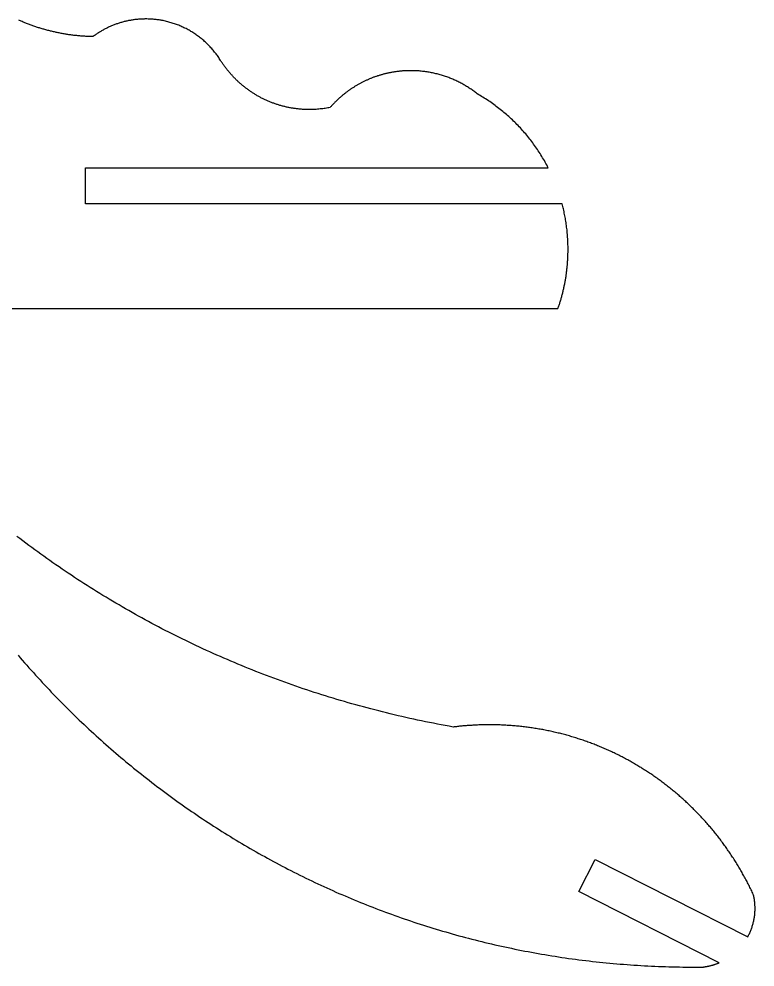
# Model space of a CAD drawing. Extents: x 25 to 747, y 34 to 1185.
# Drawn here: x 558 to 683.7, y 729.8 to 891.7 of the extents above; entities that cross this region are included whole.
import ezdxf

# ---------------------------------------------------------------- set-up
doc = ezdxf.new("R2010")
doc.units = 0
doc.layers.add('Default_Layer', color=1, linetype='CONTINUOUS')

msp = doc.modelspace()

# ---------------------------------------------------------------- linework, layer by layer
at = {"layer": 'Default_Layer'}
for points in [[(497.13, 842.31), (650.05, 842.31), (650.1, 842.45), (650.15, 842.59), (650.2, 842.73), (650.25, 842.88), (650.29, 843.02), (650.34, 843.16), (650.39, 843.31), (650.43, 843.45), (650.48, 843.6), (650.52, 843.75), (650.57, 843.89), (650.61, 844.04), (650.65, 844.19), (650.69, 844.34), (650.73, 844.49), (650.77, 844.64), (650.81, 844.79), (650.85, 844.94), (650.89, 845.1), (650.93, 845.25), (650.96, 845.4), (651, 845.56), (651.03, 845.71), (651.07, 845.86), (651.1, 846.02), (651.13, 846.18), (651.16, 846.33), (651.2, 846.49), (651.23, 846.65), (651.26, 846.8), (651.28, 846.96), (651.31, 847.12), (651.34, 847.28), (651.37, 847.44), (651.39, 847.6), (651.42, 847.76), (651.44, 847.92), (651.46, 848.08), (651.48, 848.24), (651.51, 848.4), (651.53, 848.57), (651.55, 848.73), (651.56, 848.89), (651.58, 849.06), (651.6, 849.22), (651.62, 849.38), (651.63, 849.55), (651.65, 849.71), (651.66, 849.88), (651.67, 850.04), (651.69, 850.21), (651.7, 850.38), (651.71, 850.54), (651.72, 850.71), (651.73, 850.88), (651.73, 851.04), (651.74, 851.21), (651.75, 851.38), (651.75, 851.55), (651.75, 851.72), (651.76, 851.88), (651.76, 852.05), (651.76, 852.22), (651.76, 852.39), (651.76, 852.65), (651.76, 852.91), (651.75, 853.17), (651.74, 853.43), (651.74, 853.68), (651.72, 853.94), (651.71, 854.19), (651.69, 854.45), (651.68, 854.7), (651.66, 854.95), (651.63, 855.21), (651.61, 855.46), (651.59, 855.71), (651.56, 855.95), (651.53, 856.2), (651.5, 856.45), (651.46, 856.69), (651.43, 856.94), (651.39, 857.18), (651.35, 857.42), (651.31, 857.66), (651.27, 857.9), (651.23, 858.13), (651.18, 858.37), (651.13, 858.6), (651.08, 858.83), (651.03, 859.06), (650.98, 859.29), (650.92, 859.51), (650.87, 859.74), (650.81, 859.96), (650.75, 860.18), (569.35, 860.18), (569.35, 866.32), (569.35, 866.32), (648.39, 866.32), (648.26, 866.57), (648.13, 866.82), (647.99, 867.07), (647.86, 867.31), (647.72, 867.56), (647.58, 867.8), (647.43, 868.04), (647.29, 868.28), (647.14, 868.52), (646.99, 868.75), (646.84, 868.99), (646.69, 869.22), (646.53, 869.45), (646.38, 869.68), (646.22, 869.91), (646.06, 870.13), (645.89, 870.36), (645.73, 870.58), (645.56, 870.8), (645.4, 871.02), (645.23, 871.24), (645.05, 871.46), (644.88, 871.67), (644.71, 871.88), (644.53, 872.1), (644.35, 872.3), (644.17, 872.51), (643.99, 872.72), (643.8, 872.92), (643.62, 873.13), (643.43, 873.33), (643.24, 873.53), (643.05, 873.72), (642.85, 873.92), (642.66, 874.11), (642.46, 874.31), (642.26, 874.5), (642.06, 874.69), (641.86, 874.87), (641.66, 875.06), (641.45, 875.24), (641.24, 875.42), (641.03, 875.6), (640.82, 875.78), (640.61, 875.96), (640.4, 876.13), (640.18, 876.3), (639.96, 876.48), (639.74, 876.64), (639.52, 876.81), (639.3, 876.98), (639.08, 877.14), (638.85, 877.3), (638.63, 877.46), (638.4, 877.62), (638.17, 877.77), (637.93, 877.93), (637.7, 878.08), (637.47, 878.23), (637.23, 878.38), (636.99, 878.53), (636.75, 878.67), (636.51, 878.81), (636.27, 878.95), (636.12, 879.07), (635.97, 879.18), (635.83, 879.29), (635.68, 879.4), (635.53, 879.51), (635.38, 879.62), (635.22, 879.73), (635.07, 879.83), (634.91, 879.93), (634.76, 880.04), (634.6, 880.14), (634.44, 880.23), (634.28, 880.33), (634.12, 880.43), (633.96, 880.52), (633.8, 880.61), (633.63, 880.7), (633.47, 880.79), (633.3, 880.88), (633.13, 880.96), (632.97, 881.05), (632.8, 881.13), (632.63, 881.21), (632.45, 881.29), (632.28, 881.37), (632.11, 881.44), (631.93, 881.52), (631.76, 881.59), (631.58, 881.66), (631.41, 881.73), (631.23, 881.79), (631.05, 881.86), (630.87, 881.92), (630.69, 881.98), (630.51, 882.04), (630.32, 882.1), (630.14, 882.15), (629.96, 882.21), (629.77, 882.26), (629.59, 882.31), (629.4, 882.36), (629.21, 882.4), (629.02, 882.45), (628.84, 882.49), (628.65, 882.53), (628.46, 882.57), (628.27, 882.6), (628.07, 882.64), (627.88, 882.67), (627.69, 882.7), (627.49, 882.73), (627.3, 882.76), (627.1, 882.78), (626.91, 882.8), (626.71, 882.82), (626.51, 882.84), (626.32, 882.86), (626.12, 882.87), (625.92, 882.88), (625.72, 882.89), (625.52, 882.9), (625.32, 882.91), (625.12, 882.91), (624.92, 882.91), (624.79, 882.91), (624.66, 882.91), (624.53, 882.91), (624.4, 882.9), (624.28, 882.9), (624.15, 882.89), (624.02, 882.89), (623.89, 882.88), (623.77, 882.88), (623.64, 882.87), (623.51, 882.86), (623.39, 882.85), (623.26, 882.84), (623.14, 882.83), (623.01, 882.81), (622.89, 882.8), (622.76, 882.78), (622.64, 882.77), (622.51, 882.75), (622.39, 882.74), (622.26, 882.72), (622.14, 882.7), (622.02, 882.68), (621.9, 882.66), (621.77, 882.64), (621.65, 882.62), (621.53, 882.6), (621.41, 882.57), (621.28, 882.55), (621.16, 882.52), (621.04, 882.5), (620.92, 882.47), (620.8, 882.44), (620.68, 882.42), (620.56, 882.39), (620.44, 882.36), (620.32, 882.33), (620.2, 882.3), (620.08, 882.26), (619.97, 882.23), (619.85, 882.2), (619.73, 882.16), (619.61, 882.13), (619.5, 882.09), (619.38, 882.05), (619.26, 882.02), (619.15, 881.98), (619.03, 881.94), (618.92, 881.9), (618.8, 881.86), (618.69, 881.82), (618.57, 881.78), (618.46, 881.73), (618.35, 881.69), (618.23, 881.65), (618.12, 881.6), (618.01, 881.56), (617.89, 881.51), (617.78, 881.46), (617.67, 881.41), (617.56, 881.37), (617.45, 881.32), (617.34, 881.27), (617.23, 881.22), (617.12, 881.16), (617.01, 881.11), (616.9, 881.06), (616.8, 881.01), (616.69, 880.95), (616.58, 880.9), (616.47, 880.84), (616.37, 880.79), (616.26, 880.73), (616.15, 880.67), (616.05, 880.61), (615.94, 880.55), (615.84, 880.49), (615.74, 880.43), (615.63, 880.37), (615.53, 880.31), (615.43, 880.25), (615.32, 880.19), (615.22, 880.12), (615.12, 880.06), (615.02, 879.99), (614.92, 879.93), (614.82, 879.86), (614.72, 879.79), (614.62, 879.73), (614.52, 879.66), (614.42, 879.59), (614.33, 879.52), (614.23, 879.45), (614.13, 879.38), (614.03, 879.31), (613.94, 879.24), (613.84, 879.16), (613.75, 879.09), (613.65, 879.02), (613.56, 878.94), (613.47, 878.87), (613.37, 878.79), (613.28, 878.72), (613.19, 878.64), (613.1, 878.56), (613.01, 878.48), (612.92, 878.41), (612.83, 878.33), (612.74, 878.25), (612.65, 878.17), (612.56, 878.09), (612.47, 878.01), (612.38, 877.92), (612.3, 877.84), (612.21, 877.76), (612.12, 877.67), (612.04, 877.59), (611.96, 877.51), (611.87, 877.42), (611.79, 877.33), (611.7, 877.25), (611.62, 877.16), (611.54, 877.07), (611.46, 876.98), (611.38, 876.9), (611.3, 876.81), (611.22, 876.72), (611.14, 876.63), (610.94, 876.59), (610.73, 876.55), (610.52, 876.51), (610.31, 876.48), (610.1, 876.45), (609.88, 876.42), (609.66, 876.39), (609.44, 876.37), (609.21, 876.34), (608.99, 876.33), (608.76, 876.31), (608.53, 876.3), (608.3, 876.29), (608.06, 876.28), (607.83, 876.27), (607.71, 876.27), (607.59, 876.27), (607.45, 876.27), (607.3, 876.27), (607.15, 876.28), (607, 876.28), (606.85, 876.29), (606.71, 876.29), (606.56, 876.3), (606.41, 876.31), (606.26, 876.32), (606.12, 876.33), (605.97, 876.35), (605.83, 876.36), (605.68, 876.37), (605.54, 876.39), (605.39, 876.41), (605.25, 876.43), (605.1, 876.44), (604.96, 876.47), (604.82, 876.49), (604.68, 876.51), (604.53, 876.53), (604.39, 876.56), (604.25, 876.59), (604.11, 876.61), (603.97, 876.64), (603.83, 876.67), (603.69, 876.7), (603.55, 876.73), (603.41, 876.77), (603.27, 876.8), (603.13, 876.84), (602.99, 876.87), (602.86, 876.91), (602.72, 876.95), (602.58, 876.99), (602.45, 877.03), (602.31, 877.07), (602.18, 877.11), (602.04, 877.15), (601.91, 877.2), (601.77, 877.24), (601.64, 877.29), (601.51, 877.34), (601.37, 877.39), (601.24, 877.44), (601.11, 877.49), (600.98, 877.54), (600.85, 877.59), (600.72, 877.65), (600.59, 877.7), (600.46, 877.76), (600.33, 877.81), (600.2, 877.87), (600.08, 877.93), (599.95, 877.99), (599.82, 878.05), (599.7, 878.11), (599.57, 878.17), (599.45, 878.24), (599.32, 878.3), (599.2, 878.37), (599.08, 878.43), (598.95, 878.5), (598.83, 878.57), (598.71, 878.64), (598.59, 878.71), (598.47, 878.78), (598.35, 878.85), (598.23, 878.93), (598.11, 879), (598, 879.07), (597.88, 879.15), (597.76, 879.23), (597.65, 879.3), (597.53, 879.38), (597.42, 879.46), (597.3, 879.54), (597.19, 879.62), (597.08, 879.7), (596.97, 879.79), (596.85, 879.87), (596.74, 879.95), (596.63, 880.04), (596.52, 880.13), (596.41, 880.21), (596.31, 880.3), (596.2, 880.39), (596.09, 880.48), (595.99, 880.57), (595.88, 880.66), (595.78, 880.75), (595.67, 880.84), (595.57, 880.94), (595.47, 881.03), (595.37, 881.13), (595.26, 881.22), (595.16, 881.32), (595.06, 881.42), (594.97, 881.51), (594.87, 881.61), (594.77, 881.71), (594.67, 881.81), (594.58, 881.91), (594.48, 882.02), (594.39, 882.12), (594.29, 882.22), (594.2, 882.33), (594.11, 882.43), (594.02, 882.54), (593.93, 882.64), (593.84, 882.75), (593.75, 882.86), (593.66, 882.97), (593.57, 883.08), (593.49, 883.19), (593.4, 883.3), (593.32, 883.41), (593.23, 883.52), (593.15, 883.63), (593.07, 883.75), (592.98, 883.86), (592.9, 883.98), (592.82, 884.09), (592.74, 884.21), (592.67, 884.32), (592.59, 884.44), (592.51, 884.56), (592.44, 884.68), (592.33, 884.84), (592.22, 885), (592.12, 885.17), (592.01, 885.32), (591.89, 885.48), (591.78, 885.64), (591.66, 885.79), (591.54, 885.95), (591.42, 886.1), (591.3, 886.25), (591.18, 886.39), (591.05, 886.54), (590.93, 886.69), (590.8, 886.83), (590.67, 886.97), (590.54, 887.11), (590.4, 887.25), (590.27, 887.38), (590.13, 887.52), (589.99, 887.65), (589.85, 887.78), (589.71, 887.91), (589.56, 888.04), (589.42, 888.16), (589.27, 888.29), (589.12, 888.41), (588.97, 888.53), (588.82, 888.65), (588.66, 888.76), (588.51, 888.88), (588.35, 888.99), (588.2, 889.1), (588.04, 889.21), (587.88, 889.31), (587.71, 889.42), (587.55, 889.52), (587.38, 889.62), (587.22, 889.72), (587.05, 889.81), (586.88, 889.91), (586.71, 890), (586.54, 890.09), (586.36, 890.18), (586.19, 890.26), (586.01, 890.35), (585.83, 890.43), (585.66, 890.51), (585.48, 890.58), (585.29, 890.66), (585.11, 890.73), (584.93, 890.8), (584.74, 890.87), (584.56, 890.93), (584.37, 890.99), (584.18, 891.05), (583.99, 891.11), (583.8, 891.17), (583.61, 891.22), (583.42, 891.27), (583.22, 891.32), (583.03, 891.37), (582.83, 891.41), (582.63, 891.46), (582.43, 891.49), (582.28, 891.52), (582.12, 891.55), (581.96, 891.58), (581.79, 891.6), (581.63, 891.62), (581.46, 891.64), (581.29, 891.66), (581.12, 891.68), (580.94, 891.7), (580.77, 891.71), (580.59, 891.72), (580.41, 891.73), (580.23, 891.74), (580.05, 891.74), (579.87, 891.75), (579.69, 891.75), (579.53, 891.75), (579.37, 891.74), (579.21, 891.74), (579.05, 891.73), (578.9, 891.73), (578.74, 891.72), (578.58, 891.71), (578.42, 891.69), (578.27, 891.68), (578.11, 891.67), (577.96, 891.65), (577.8, 891.63), (577.65, 891.61), (577.5, 891.59), (577.34, 891.56), (577.19, 891.54), (577.04, 891.51), (576.89, 891.49), (576.73, 891.46), (576.58, 891.43), (576.43, 891.39), (576.28, 891.36), (576.14, 891.32), (575.99, 891.29), (575.84, 891.25), (575.69, 891.21), (575.55, 891.17), (575.4, 891.13), (575.26, 891.08), (575.11, 891.04), (574.97, 890.99), (574.82, 890.94), (574.68, 890.89), (574.54, 890.84), (574.4, 890.79), (574.26, 890.74), (574.12, 890.68), (573.98, 890.63), (573.84, 890.57), (573.7, 890.51), (573.57, 890.45), (573.43, 890.39), (573.3, 890.33), (573.16, 890.26), (573.03, 890.2), (572.9, 890.13), (572.76, 890.06), (572.63, 889.99), (572.5, 889.92), (572.37, 889.85), (572.24, 889.78), (572.12, 889.7), (571.99, 889.63), (571.86, 889.55), (571.74, 889.48), (571.61, 889.4), (571.49, 889.32), (571.37, 889.24), (571.25, 889.15), (571.13, 889.07), (571.01, 888.99), (570.89, 888.9), (570.77, 888.81), (570.65, 888.73), (570.48, 888.73), (570.31, 888.73), (570.13, 888.74), (569.96, 888.75), (569.79, 888.75), (569.61, 888.76), (569.44, 888.77), (569.27, 888.78), (569.1, 888.79), (568.92, 888.81), (568.75, 888.82), (568.58, 888.83), (568.41, 888.85), (568.24, 888.86), (568.07, 888.88), (567.9, 888.9), (567.73, 888.91), (567.56, 888.93), (567.39, 888.95), (567.22, 888.97), (567.05, 888.99), (566.89, 889.02), (566.72, 889.04), (566.55, 889.06), (566.38, 889.09), (566.21, 889.11), (566.05, 889.14), (565.88, 889.17), (565.71, 889.2), (565.55, 889.23), (565.38, 889.26), (565.22, 889.29), (565.05, 889.32), (564.89, 889.35), (564.72, 889.38), (564.56, 889.42), (564.39, 889.45), (564.23, 889.49), (564.07, 889.52), (563.9, 889.56), (563.74, 889.6), (563.58, 889.64), (563.42, 889.68), (563.26, 889.72), (563.09, 889.76), (562.93, 889.8), (562.77, 889.84), (562.61, 889.89), (562.45, 889.93), (562.29, 889.98), (562.13, 890.02), (561.98, 890.07), (561.82, 890.12), (561.66, 890.16), (561.5, 890.21), (561.34, 890.26), (561.19, 890.31), (561.03, 890.36), (560.87, 890.42), (560.72, 890.47), (560.56, 890.52), (560.41, 890.58), (560.25, 890.63), (560.1, 890.69), (559.94, 890.74), (559.79, 890.8), (559.64, 890.86), (559.48, 890.92), (559.33, 890.98), (559.18, 891.04), (559.03, 891.1), (558.88, 891.16), (558.72, 891.22), (558.57, 891.29), (558.42, 891.35), (558.27, 891.41), (558.12, 891.48), (557.98, 891.55)], [(557.86, 783.06), (558.22, 782.63), (558.59, 782.2), (558.97, 781.77), (559.34, 781.35), (559.71, 780.93), (560.09, 780.51), (560.47, 780.09), (560.84, 779.67), (561.22, 779.25), (561.61, 778.84), (561.99, 778.42), (562.37, 778.01), (562.76, 777.6), (563.15, 777.19), (563.54, 776.78), (563.93, 776.37), (564.32, 775.97), (564.71, 775.57), (565.11, 775.16), (565.5, 774.76), (565.9, 774.36), (566.3, 773.97), (566.7, 773.57), (567.1, 773.17), (567.5, 772.78), (567.91, 772.39), (568.31, 772), (568.72, 771.61), (569.13, 771.22), (569.54, 770.84), (569.95, 770.45), (570.37, 770.07), (570.78, 769.69), (571.2, 769.31), (571.61, 768.93), (572.03, 768.55), (572.45, 768.18), (572.87, 767.81), (573.29, 767.43), (573.72, 767.06), (574.14, 766.69), (574.57, 766.33), (575, 765.96), (575.43, 765.6), (575.86, 765.23), (576.29, 764.87), (576.72, 764.51), (577.16, 764.16), (577.59, 763.8), (578.03, 763.45), (578.47, 763.09), (578.91, 762.74), (579.35, 762.39), (579.79, 762.04), (580.23, 761.7), (580.68, 761.35), (581.13, 761.01), (581.57, 760.67), (582.02, 760.33), (582.47, 759.99), (582.92, 759.65), (583.37, 759.32), (583.83, 758.98), (584.28, 758.65), (584.74, 758.32), (585.2, 757.99), (585.66, 757.67), (586.12, 757.34), (586.58, 757.02), (587.04, 756.7), (587.5, 756.38), (587.97, 756.06), (588.43, 755.74), (588.9, 755.43), (589.37, 755.11), (589.84, 754.8), (590.31, 754.49), (590.78, 754.18), (591.25, 753.88), (591.73, 753.57), (592.2, 753.27), (592.68, 752.97), (593.16, 752.67), (593.64, 752.37), (594.12, 752.08), (594.6, 751.78), (595.08, 751.49), (595.56, 751.2), (596.05, 750.91), (596.53, 750.62), (597.02, 750.34), (597.51, 750.05), (598, 749.77), (598.49, 749.49), (598.98, 749.21), (599.47, 748.94), (599.97, 748.66), (600.46, 748.39), (600.96, 748.12), (601.45, 747.85), (601.95, 747.58), (602.45, 747.32), (602.95, 747.05), (603.45, 746.79), (603.95, 746.53), (604.46, 746.27), (604.96, 746.02), (605.47, 745.76), (605.97, 745.51), (606.48, 745.26), (606.99, 745.01), (607.5, 744.76), (608.01, 744.52), (608.52, 744.27), (609.04, 744.03), (609.55, 743.79), (610.06, 743.55), (610.58, 743.32), (611.1, 743.08), (611.62, 742.85), (612.13, 742.62), (612.65, 742.39), (613.17, 742.17), (613.7, 741.94), (614.22, 741.72), (614.74, 741.5), (615.27, 741.28), (615.79, 741.06), (616.32, 740.85), (616.85, 740.64), (617.38, 740.42), (617.91, 740.22), (618.44, 740.01), (618.97, 739.8), (619.5, 739.6), (620.04, 739.4), (620.57, 739.2), (621.11, 739), (621.64, 738.81), (622.18, 738.61), (622.72, 738.42), (623.26, 738.23), (623.8, 738.04), (624.34, 737.86), (624.88, 737.68), (625.42, 737.49), (625.97, 737.31), (626.51, 737.14), (627.06, 736.96), (627.6, 736.79), (628.15, 736.62), (628.7, 736.45), (629.25, 736.28), (629.8, 736.11), (630.35, 735.95), (630.9, 735.79), (631.45, 735.63), (632, 735.47), (632.56, 735.32), (633.11, 735.16), (633.67, 735.01), (634.23, 734.86), (634.78, 734.72), (635.34, 734.57), (635.9, 734.43), (636.46, 734.29), (637.02, 734.15), (637.58, 734.01), (638.14, 733.88), (638.71, 733.75), (639.27, 733.62), (639.84, 733.49), (640.4, 733.36), (640.97, 733.24), (641.53, 733.12), (642.1, 733), (642.67, 732.88), (643.24, 732.76), (643.81, 732.65), (644.38, 732.54), (644.95, 732.43), (645.53, 732.32), (646.1, 732.22), (646.67, 732.12), (647.25, 732.02), (647.82, 731.92), (648.4, 731.82), (648.98, 731.73), (649.55, 731.64), (650.13, 731.55), (650.71, 731.46), (651.29, 731.38), (651.87, 731.29), (652.45, 731.21), (653.03, 731.13), (653.62, 731.06), (654.2, 730.98), (654.78, 730.91), (655.37, 730.84), (655.95, 730.77), (656.54, 730.71), (657.12, 730.65), (657.71, 730.59), (658.3, 730.53), (658.89, 730.47), (659.48, 730.42), (660.07, 730.36), (660.66, 730.31), (661.25, 730.27), (661.84, 730.22), (662.43, 730.18), (663.02, 730.14), (663.62, 730.1), (664.21, 730.07), (664.81, 730.03), (665.4, 730), (666, 729.97), (666.59, 729.94), (667.19, 729.92), (667.79, 729.9), (668.39, 729.88), (668.99, 729.86), (669.59, 729.85), (670.19, 729.83), (670.79, 729.82), (671.39, 729.81), (671.99, 729.81), (672.59, 729.8), (673.2, 729.8), (673.63, 729.8), (674.06, 729.81), (674.48, 729.81), (674.87, 729.81), (674.96, 729.83), (675.05, 729.84), (675.15, 729.85), (675.24, 729.87), (675.33, 729.88), (675.42, 729.9), (675.51, 729.92), (675.6, 729.93), (675.69, 729.95), (675.78, 729.97), (675.87, 729.99), (675.96, 730.01), (676.05, 730.03), (676.13, 730.05), (676.22, 730.07), (676.3, 730.1), (676.39, 730.12), (676.47, 730.15), (676.56, 730.17), (676.64, 730.2), (676.72, 730.22), (676.8, 730.25), (676.88, 730.28), (676.96, 730.3), (677.04, 730.33), (677.12, 730.36), (677.2, 730.39), (677.28, 730.42), (677.35, 730.45), (677.43, 730.48), (677.5, 730.51), (677.58, 730.55), (653.63, 742.71), (653.63, 742.71), (656.41, 748.18), (682.45, 734.96), (682.52, 735.1), (682.59, 735.23), (682.66, 735.36), (682.73, 735.5), (682.79, 735.64), (682.85, 735.78), (682.92, 735.92), (682.97, 736.06), (683.03, 736.2), (683.08, 736.35), (683.14, 736.5), (683.19, 736.64), (683.23, 736.79), (683.28, 736.94), (683.32, 737.09), (683.36, 737.24), (683.4, 737.4), (683.44, 737.55), (683.47, 737.71), (683.5, 737.86), (683.53, 738.02), (683.56, 738.18), (683.59, 738.34), (683.61, 738.5), (683.63, 738.66), (683.64, 738.82), (683.66, 738.98), (683.67, 739.15), (683.68, 739.31), (683.69, 739.48), (683.69, 739.64), (683.69, 739.81), (683.69, 739.97), (683.69, 740.12), (683.68, 740.28), (683.67, 740.44), (683.66, 740.59), (683.65, 740.75), (683.63, 740.9), (683.62, 741.05), (683.6, 741.2), (683.58, 741.35), (683.55, 741.49), (683.53, 741.64), (683.5, 741.78), (683.47, 741.92), (683.44, 742.06), (683.4, 742.19), (683.31, 742.4), (683.22, 742.6), (683.12, 742.8), (683.02, 743), (682.93, 743.2), (682.83, 743.4), (682.73, 743.6), (682.63, 743.79), (682.53, 743.99), (682.43, 744.19), (682.32, 744.39), (682.22, 744.58), (682.12, 744.78), (682.01, 744.97), (681.91, 745.17), (681.8, 745.36), (681.69, 745.55), (681.58, 745.75), (681.47, 745.94), (681.37, 746.13), (681.25, 746.32), (681.14, 746.51), (681.03, 746.7), (680.92, 746.89), (680.81, 747.08), (680.69, 747.27), (680.58, 747.46), (680.46, 747.65), (680.34, 747.83), (680.23, 748.02), (680.11, 748.2), (679.99, 748.39), (679.87, 748.57), (679.75, 748.76), (679.63, 748.94), (679.5, 749.12), (679.38, 749.31), (679.26, 749.49), (679.13, 749.67), (679.01, 749.85), (678.88, 750.03), (678.76, 750.21), (678.63, 750.39), (678.5, 750.57), (678.37, 750.74), (678.24, 750.92), (678.11, 751.1), (677.98, 751.27), (677.85, 751.45), (677.72, 751.62), (677.58, 751.8), (677.45, 751.97), (677.32, 752.14), (677.18, 752.31), (677.04, 752.48), (676.91, 752.65), (676.77, 752.82), (676.63, 752.99), (676.49, 753.16), (676.35, 753.33), (676.21, 753.5), (676.07, 753.67), (675.93, 753.83), (675.79, 754), (675.65, 754.16), (675.5, 754.33), (675.36, 754.49), (675.21, 754.65), (675.07, 754.82), (674.92, 754.98), (674.77, 755.14), (674.62, 755.3), (674.48, 755.46), (674.33, 755.62), (674.18, 755.78), (674.03, 755.93), (673.88, 756.09), (673.72, 756.25), (673.57, 756.4), (673.42, 756.56), (673.26, 756.71), (673.11, 756.87), (672.95, 757.02), (672.8, 757.17), (672.64, 757.32), (672.48, 757.47), (672.33, 757.62), (672.17, 757.77), (672.01, 757.92), (671.85, 758.07), (671.69, 758.22), (671.53, 758.36), (671.37, 758.51), (671.21, 758.65), (671.04, 758.8), (670.88, 758.94), (670.72, 759.09), (670.55, 759.23), (670.39, 759.37), (670.22, 759.51), (670.05, 759.65), (669.89, 759.79), (669.72, 759.93), (669.55, 760.07), (669.38, 760.2), (669.21, 760.34), (669.04, 760.48), (668.87, 760.61), (668.7, 760.75), (668.53, 760.88), (668.36, 761.01), (668.18, 761.14), (668.01, 761.28), (667.83, 761.41), (667.66, 761.54), (667.48, 761.67), (667.31, 761.79), (667.13, 761.92), (666.96, 762.05), (666.78, 762.17), (666.6, 762.3), (666.42, 762.42), (666.24, 762.55), (666.06, 762.67), (665.88, 762.79), (665.7, 762.91), (665.52, 763.03), (665.34, 763.15), (665.15, 763.27), (664.97, 763.39), (664.79, 763.51), (664.6, 763.62), (664.42, 763.74), (664.23, 763.86), (664.05, 763.97), (663.86, 764.08), (663.67, 764.2), (663.49, 764.31), (663.3, 764.42), (663.11, 764.53), (662.92, 764.64), (662.73, 764.75), (662.54, 764.85), (662.35, 764.96), (662.16, 765.07), (661.97, 765.17), (661.78, 765.28), (661.58, 765.38), (661.39, 765.48), (661.2, 765.58), (661, 765.69), (660.81, 765.79), (660.61, 765.88), (660.42, 765.98), (660.22, 766.08), (660.03, 766.18), (659.83, 766.27), (659.63, 766.37), (659.43, 766.46), (659.24, 766.56), (659.04, 766.65), (658.84, 766.74), (658.64, 766.83), (658.44, 766.92), (658.24, 767.01), (658.04, 767.1), (657.83, 767.19), (657.63, 767.27), (657.43, 767.36), (657.23, 767.44), (657.02, 767.53), (656.82, 767.61), (656.62, 767.69), (656.41, 767.77), (656.21, 767.85), (656, 767.93), (655.79, 768.01), (655.59, 768.09), (655.38, 768.16), (655.17, 768.24), (654.97, 768.31), (654.76, 768.39), (654.55, 768.46), (654.34, 768.53), (654.13, 768.6), (653.92, 768.67), (653.71, 768.74), (653.5, 768.81), (653.29, 768.88), (653.08, 768.95), (652.86, 769.01), (652.65, 769.08), (652.44, 769.14), (652.23, 769.2), (652.01, 769.27), (651.8, 769.33), (651.58, 769.39), (651.37, 769.45), (651.16, 769.5), (650.94, 769.56), (650.72, 769.62), (650.51, 769.67), (650.29, 769.73), (650.07, 769.78), (649.86, 769.83), (649.64, 769.88), (649.42, 769.93), (649.2, 769.98), (648.98, 770.03), (648.76, 770.08), (648.55, 770.13), (648.33, 770.17), (648.11, 770.22), (647.88, 770.26), (647.66, 770.3), (647.44, 770.35), (647.22, 770.39), (647, 770.43), (646.78, 770.46), (646.55, 770.5), (646.33, 770.54), (646.11, 770.57), (645.88, 770.61), (645.66, 770.64), (645.44, 770.68), (645.21, 770.71), (644.99, 770.74), (644.76, 770.77), (644.54, 770.8), (644.31, 770.82), (644.08, 770.85), (643.86, 770.88), (643.63, 770.9), (643.4, 770.93), (643.18, 770.95), (642.95, 770.97), (642.72, 770.99), (642.49, 771.01), (642.26, 771.03), (642.04, 771.05), (641.81, 771.06), (641.58, 771.08), (641.35, 771.09), (641.12, 771.1), (640.89, 771.12), (640.66, 771.13), (640.43, 771.14), (640.19, 771.15), (639.96, 771.16), (639.73, 771.16), (639.5, 771.17), (639.27, 771.17), (639.04, 771.18), (638.8, 771.18), (638.57, 771.18), (638.34, 771.18), (638.13, 771.18), (637.93, 771.18), (637.73, 771.18), (637.52, 771.18), (637.32, 771.17), (637.12, 771.17), (636.92, 771.16), (636.72, 771.16), (636.52, 771.15), (636.32, 771.14), (636.12, 771.13), (635.92, 771.12), (635.72, 771.11), (635.53, 771.1), (635.33, 771.09), (635.14, 771.08), (634.94, 771.07), (634.75, 771.05), (634.56, 771.04), (634.36, 771.03), (634.18, 771.01), (633.99, 770.99), (633.8, 770.98), (633.61, 770.96), (633.43, 770.94), (633.24, 770.92), (633.06, 770.9), (632.88, 770.88), (632.7, 770.86), (632.53, 770.84), (632.35, 770.82), (632.17, 770.8), (631.49, 770.92), (630.81, 771.04), (630.13, 771.17), (629.46, 771.3), (628.78, 771.44), (628.1, 771.57), (627.43, 771.71), (626.76, 771.85), (626.08, 771.99), (625.41, 772.13), (624.74, 772.28), (624.08, 772.43), (623.41, 772.58), (622.75, 772.74), (622.08, 772.89), (621.42, 773.05), (620.76, 773.21), (620.1, 773.38), (619.44, 773.54), (618.78, 773.71), (618.12, 773.88), (617.47, 774.06), (616.82, 774.23), (616.16, 774.41), (615.51, 774.59), (614.86, 774.77), (614.22, 774.96), (613.57, 775.14), (612.92, 775.33), (612.28, 775.52), (611.64, 775.72), (611, 775.91), (610.36, 776.11), (609.72, 776.31), (609.08, 776.52), (608.44, 776.72), (607.81, 776.93), (607.18, 777.14), (606.54, 777.35), (605.91, 777.56), (605.28, 777.78), (604.66, 778), (604.03, 778.22), (603.4, 778.44), (602.78, 778.67), (602.16, 778.9), (601.54, 779.13), (600.92, 779.36), (600.3, 779.59), (599.68, 779.83), (599.07, 780.07), (598.45, 780.31), (597.84, 780.55), (597.23, 780.79), (596.62, 781.04), (596.01, 781.29), (595.41, 781.54), (594.8, 781.8), (594.2, 782.05), (593.6, 782.31), (592.99, 782.57), (592.4, 782.83), (591.8, 783.09), (591.2, 783.36), (590.61, 783.63), (590.01, 783.9), (589.42, 784.17), (588.83, 784.45), (588.24, 784.72), (587.65, 785), (587.07, 785.28), (586.48, 785.56), (585.9, 785.85), (585.32, 786.14), (584.73, 786.43), (584.16, 786.72), (583.58, 787.01), (583, 787.3), (582.43, 787.6), (581.86, 787.9), (581.28, 788.2), (580.71, 788.51), (580.15, 788.81), (579.58, 789.12), (579.01, 789.43), (578.45, 789.74), (577.89, 790.05), (577.33, 790.37), (576.77, 790.68), (576.21, 791), (575.65, 791.32), (575.1, 791.65), (574.55, 791.97), (573.99, 792.3), (573.44, 792.63), (572.9, 792.96), (572.35, 793.29), (571.8, 793.62), (571.26, 793.96), (570.72, 794.3), (570.18, 794.64), (569.64, 794.98), (569.1, 795.32), (568.56, 795.67), (568.03, 796.02), (567.5, 796.37), (566.97, 796.72), (566.44, 797.07), (565.91, 797.43), (565.38, 797.78), (564.86, 798.14), (564.33, 798.5), (563.81, 798.87), (563.29, 799.23), (562.77, 799.6), (562.26, 799.97), (561.74, 800.34), (561.23, 800.71), (560.72, 801.08), (560.21, 801.46), (559.7, 801.83), (559.19, 802.21), (558.69, 802.59), (558.18, 802.98), (557.68, 803.36)]]:
    msp.add_lwpolyline(points, dxfattribs=at)

doc.saveas('drawing.dxf')
